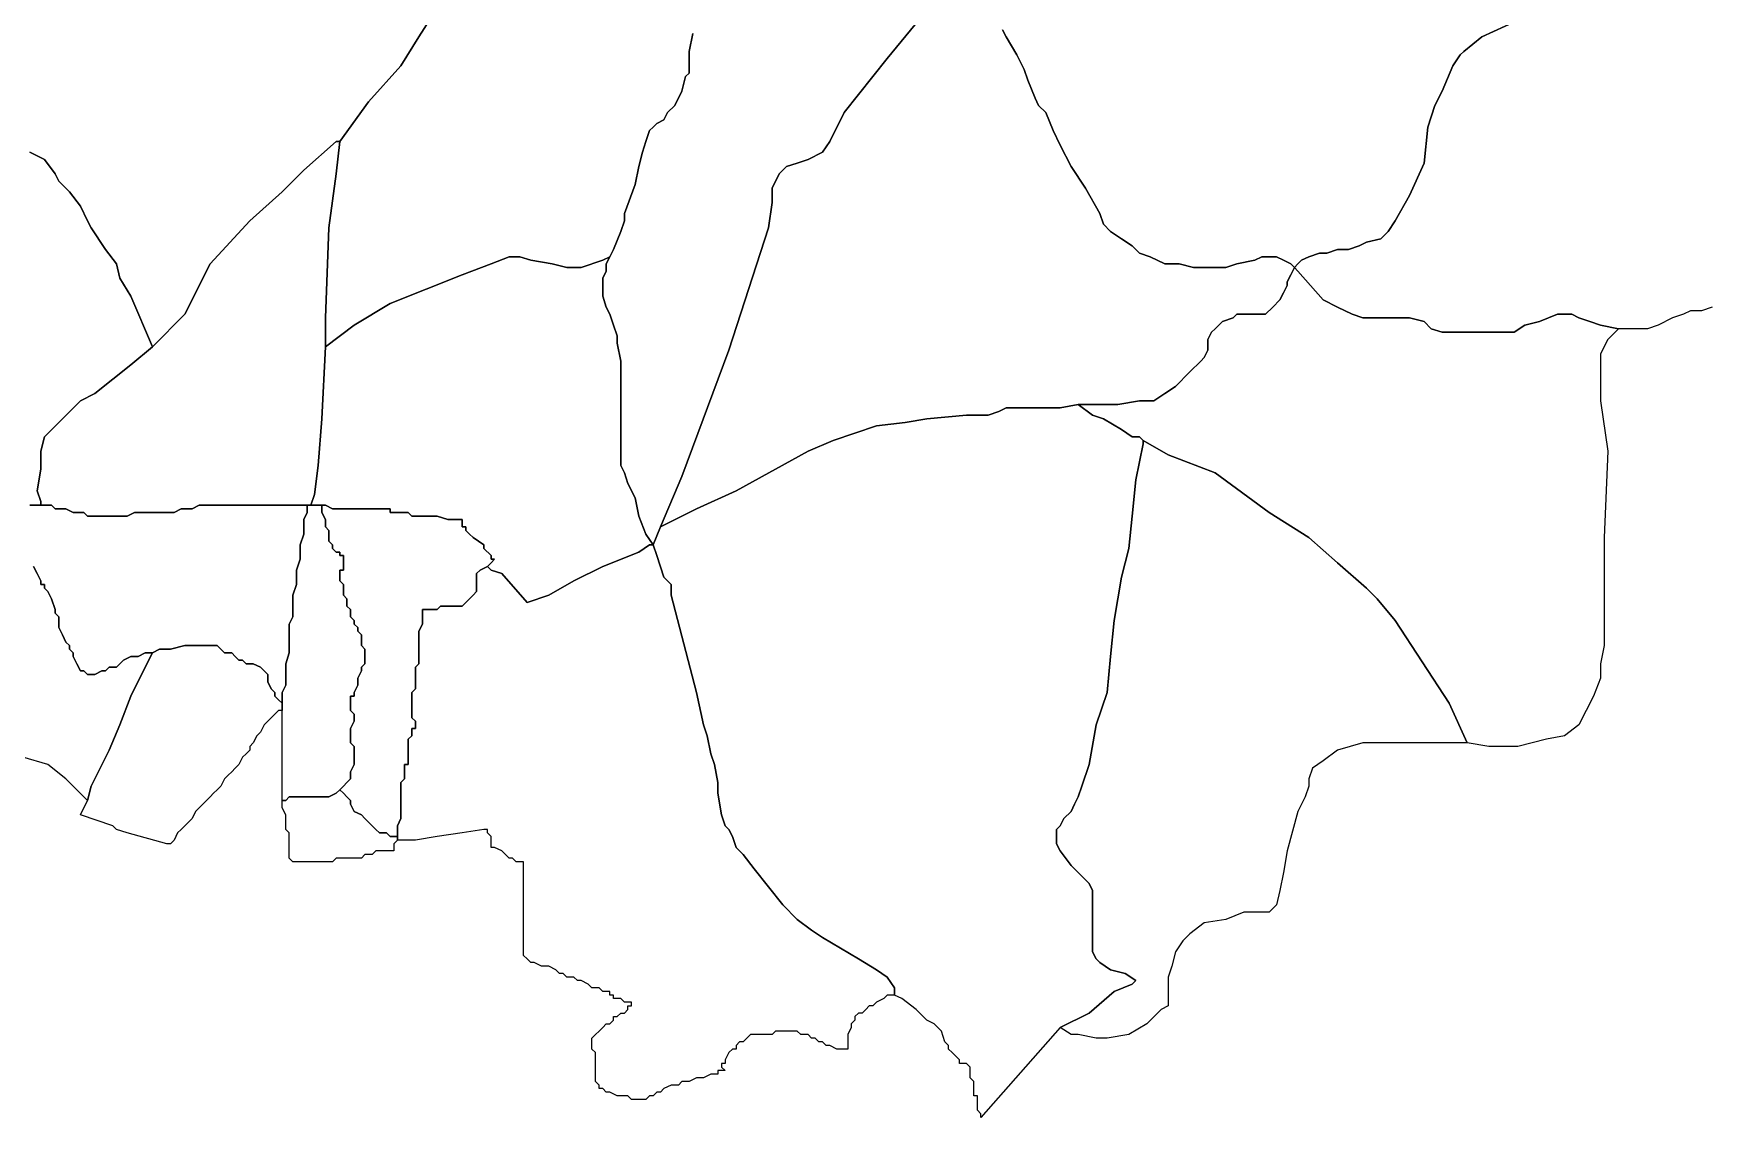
# Model space of a CAD drawing. Extents: x 44 to 244, y 26 to 170.
# Drawn here: x 166.8 to 206.21, y 84.23 to 109.71 of the extents above; entities that cross this region are included whole.
import ezdxf

# ---------------------------------------------------------------- set-up
doc = ezdxf.new("R2010")
doc.units = 0
doc.layers.add('BORO', color=7, linetype='CONTINUOUS')

msp = doc.modelspace()

# ---------------------------------------------------------------- linework, layer by layer
at = {"layer": 'BORO', "color": 2}
for points in [[(176.282981, 110.310496), (175.859631, 109.633096), (175.43628, 108.955699), (174.674248, 108.108951), (173.99689, 107.177526), (173.91222, 107.177526), (173.150188, 106.500129), (172.64217, 105.99208), (171.880138, 105.314683), (170.94877, 104.298584), (170.356078, 103.113134), (169.594047, 102.351064), (169.086029, 103.53651), (168.832018, 103.959886), (168.747348, 104.298584), (168.493338, 104.637283), (168.154657, 105.145332), (168.069987, 105.314683), (167.900646, 105.653381), (167.646639, 105.99208), (167.392629, 106.246104), (167.307959, 106.415455), (167.053948, 106.754154), (166.884608, 106.838828), (166.715267, 106.923501)], [(182.294551, 109.717773), (182.209881, 109.294397), (182.209881, 109.040373), (182.209881, 108.786348), (182.125211, 108.701674), (182.040541, 108.362976), (181.8712, 108.024274), (181.70186, 107.854926), (181.61719, 107.685575), (181.447853, 107.600902), (181.363183, 107.516228), (181.278512, 107.431551), (181.193842, 107.177526), (181.109172, 106.923501), (181.024502, 106.584803), (180.939832, 106.161431), (180.685821, 105.48403), (180.685821, 105.314683), (180.601151, 105.060658), (180.43181, 104.637283), (180.34714, 104.467932), (180.1778, 104.383258), (179.669782, 104.213907), (179.331101, 104.213907), (178.992421, 104.298584), (178.484399, 104.383258), (178.230389, 104.467932), (177.976382, 104.467932), (177.553031, 104.298584), (176.875669, 104.044559), (176.028971, 103.705861), (175.182269, 103.367159), (174.335571, 102.85911), (173.658209, 102.351064), (173.658209, 102.435738), (173.658209, 103.028461), (173.742879, 105.145332), (173.91222, 106.415455), (173.99689, 107.177526), (173.91222, 107.177526), (173.99689, 107.177526), (174.674248, 108.108951), (175.43628, 108.955699), (175.859631, 109.633096), (176.282981, 110.310496)], [(187.628763, 110.056471), (186.866731, 109.12505), (185.850692, 107.854926), (185.512011, 107.177526), (185.342671, 106.923501), (185.00399, 106.754154), (184.749983, 106.66948), (184.495973, 106.584803), (184.326632, 106.415455), (184.157292, 106.076754), (184.157292, 105.738055), (184.072622, 105.145332), (183.141253, 102.266387), (182.040541, 99.302768), (181.532519, 98.117321), (181.363183, 97.693946), (181.278512, 97.693946), (181.363183, 97.693946), (181.193842, 97.94797), (181.024502, 98.371346), (180.939832, 98.794718), (180.770491, 99.13342), (180.685821, 99.387445), (180.601151, 99.556792), (180.601151, 99.810817), (180.601151, 100.40354), (180.601151, 101.165614), (180.601151, 101.58899), (180.601151, 102.012362), (180.516481, 102.435738), (180.516481, 102.605089), (180.43181, 102.85911), (180.34714, 103.113134), (180.26247, 103.282485), (180.1778, 103.53651), (180.1778, 103.790535), (180.1778, 103.959886), (180.26247, 104.129233), (180.26247, 104.298584), (180.34714, 104.467932), (180.43181, 104.637283), (180.601151, 105.060658), (180.685821, 105.314683), (180.685821, 105.48403), (180.939832, 106.161431), (181.024502, 106.584803), (181.109172, 106.923501), (181.193842, 107.177526), (181.278512, 107.431551), (181.363183, 107.516228), (181.447853, 107.600902), (181.61719, 107.685575), (181.70186, 107.854926), (181.8712, 108.024274), (182.040541, 108.362976), (182.125211, 108.701674), (182.209881, 108.786348), (182.209881, 109.040373), (182.209881, 109.294397), (182.294551, 109.717773)], [(189.576174, 109.802447), (189.660844, 109.633096), (189.914855, 109.209724), (190.084191, 108.871025), (190.168862, 108.617), (190.338202, 108.193625), (190.422872, 108.024274), (190.592213, 107.854926), (190.761553, 107.431551), (190.930893, 107.092852), (191.184904, 106.584803), (191.523585, 106.076754), (191.862262, 105.48403), (191.946932, 105.230006), (192.116273, 105.060658), (192.370283, 104.891307), (192.624294, 104.721956), (192.793634, 104.552609), (193.047645, 104.467932), (193.386322, 104.298584), (193.725003, 104.298584), (194.063683, 104.213907), (194.402364, 104.213907), (194.825715, 104.213907), (195.079726, 104.298584), (195.503073, 104.383258), (195.672414, 104.467932), (195.841754, 104.467932), (195.926424, 104.467932), (196.011094, 104.467932), (196.180435, 104.383258), (196.349775, 104.298584), (196.434445, 104.213907), (196.349775, 104.04456), (196.265105, 103.875209), (196.265105, 103.790535), (196.180435, 103.621184), (196.095765, 103.451836), (195.926424, 103.282485), (195.757084, 103.113134), (195.587743, 103.113134), (195.333733, 103.113134), (195.079726, 103.113134), (194.995056, 103.028461), (194.741045, 102.943787), (194.571705, 102.774436), (194.487034, 102.689762), (194.402364, 102.520411), (194.402364, 102.351064), (194.402364, 102.266387), (194.317694, 102.097039), (194.233024, 102.012362), (193.979013, 101.758337), (193.640333, 101.419639), (193.386322, 101.250291), (193.132315, 101.08094), (192.793634, 101.08094), (192.285613, 100.996267), (191.862262, 100.996267), (191.354244, 100.996267), (190.930893, 100.911589), (190.507542, 100.911589), (190.084191, 100.911589), (189.830184, 100.911589), (189.660844, 100.911589), (189.491504, 100.826916), (189.237493, 100.742242), (188.729472, 100.742242), (187.798103, 100.657565), (187.290082, 100.572891), (186.61272, 100.488217), (186.104703, 100.318866), (185.596682, 100.149515), (185.00399, 99.895494), (183.31059, 98.964069), (182.379221, 98.540697), (181.532519, 98.117321), (182.040541, 99.302768), (183.141253, 102.266387), (184.072622, 105.145332), (184.157292, 105.738055), (184.157292, 106.076754), (184.326632, 106.415455), (184.495973, 106.584803), (184.749983, 106.66948), (185.00399, 106.754154), (185.342671, 106.923501), (185.512011, 107.177526), (185.850692, 107.854926), (186.866731, 109.12505), (187.628763, 110.056471)], [(201.937994, 110.141145), (200.837285, 109.633096), (200.413934, 109.294397), (200.329264, 109.209724), (200.159927, 108.955699), (199.905916, 108.362976), (199.736576, 108.024274), (199.567236, 107.516228), (199.482565, 106.66948), (199.143885, 105.907406), (198.805204, 105.314683), (198.635863, 105.060658), (198.466527, 104.891307), (198.127846, 104.806634), (197.958505, 104.721956), (197.704495, 104.637283), (197.450484, 104.637283), (197.196474, 104.552609), (197.027133, 104.552609), (196.773126, 104.467932), (196.603786, 104.383258), (196.519116, 104.298584), (196.434445, 104.213907), (196.349775, 104.298584), (196.180435, 104.383258), (196.011094, 104.467932), (195.926424, 104.467932), (195.841754, 104.467932), (195.672414, 104.467932), (195.503073, 104.383258), (195.079726, 104.298584), (194.825715, 104.213907), (194.402364, 104.213907), (194.063684, 104.213907), (193.725003, 104.298584), (193.386322, 104.298584), (193.047645, 104.467932), (192.793634, 104.552609), (192.624294, 104.721956), (192.370283, 104.891307), (192.116273, 105.060658), (191.946932, 105.230006), (191.862262, 105.48403), (191.523585, 106.076754), (191.184904, 106.584803), (190.930893, 107.092852), (190.761553, 107.431551), (190.592213, 107.854926), (190.422872, 108.024274), (190.338202, 108.193625), (190.168862, 108.617), (190.084191, 108.871025), (189.914855, 109.209724), (189.660844, 109.633096), (189.576174, 109.802447)], [(206.256167, 103.282485), (206.002156, 103.197812), (205.748146, 103.197812), (205.578805, 103.113134), (205.324795, 103.028461), (204.986117, 102.85911), (204.732107, 102.774436), (204.478096, 102.774436), (204.054745, 102.774436), (203.631394, 102.85911), (203.377387, 102.943787), (203.123377, 103.028461), (202.954036, 103.113134), (202.784696, 103.113134), (202.615356, 103.113134), (202.192005, 102.943787), (201.853327, 102.85911), (201.599317, 102.689762), (201.175966, 102.689762), (200.921955, 102.689762), (200.667945, 102.689762), (200.329264, 102.689762), (200.159927, 102.689762), (199.905916, 102.689762), (199.651906, 102.774436), (199.482565, 102.943787), (199.143885, 103.028461), (198.805204, 103.028461), (198.635863, 103.028461), (198.381856, 103.028461), (198.043176, 103.028461), (197.789165, 103.113134), (197.450484, 103.282485), (197.111803, 103.451836), (196.519116, 104.129233), (196.434445, 104.213907), (196.519116, 104.298584), (196.603786, 104.383258), (196.773126, 104.467932), (197.027133, 104.552609), (197.196474, 104.552609), (197.450484, 104.637283), (197.704495, 104.637283), (197.958505, 104.721956), (198.127846, 104.806634), (198.466527, 104.891307), (198.635863, 105.060658), (198.805204, 105.314683), (199.143885, 105.907406), (199.482565, 106.66948), (199.567236, 107.516228), (199.736576, 108.024274), (199.905916, 108.362976), (200.159927, 108.955699), (200.329264, 109.209724), (200.413934, 109.294397), (200.837285, 109.633096), (201.937994, 110.141145)], [(166.715267, 106.923501), (166.884608, 106.838828), (167.053948, 106.754154), (167.307959, 106.415455), (167.392629, 106.246104), (167.646639, 105.99208), (167.900646, 105.653381), (168.069987, 105.314683), (168.154657, 105.145332), (168.493338, 104.637283), (168.747348, 104.298584), (168.832018, 103.959886), (169.086029, 103.53651), (169.594047, 102.351064), (169.086029, 101.927688), (168.662678, 101.58899), (168.239327, 101.250291), (167.900646, 101.08094), (167.477299, 100.657565), (167.053948, 100.234193), (166.969278, 99.895494), (166.969278, 99.472119), (166.884608, 98.964069), (166.969278, 98.710044), (166.969278, 98.625371), (166.884608, 98.625371), (166.715267, 98.625371)], [(173.658209, 102.351064), (173.573539, 100.657565), (173.488869, 99.556792), (173.404198, 98.879395), (173.319528, 98.625371), (173.234858, 98.625371), (173.150188, 98.625371), (173.065518, 98.625371), (172.896181, 98.625371), (172.811511, 98.625371), (172.72684, 98.625371), (172.64217, 98.625371), (172.5575, 98.625371), (172.47283, 98.625371), (172.38816, 98.625371), (172.303489, 98.625371), (172.218819, 98.625371), (172.134149, 98.625371), (171.964809, 98.625371), (171.880138, 98.625371), (171.795468, 98.625371), (171.541458, 98.625371), (171.20278, 98.625371), (171.11811, 98.625371), (170.94877, 98.625371), (170.8641, 98.625371), (170.694759, 98.625371), (170.525419, 98.540697), (170.440749, 98.540697), (170.356078, 98.540697), (170.271408, 98.540697), (170.102068, 98.45602), (170.017398, 98.45602), (169.932727, 98.45602), (169.763387, 98.45602), (169.678717, 98.45602), (169.594047, 98.45602), (169.42471, 98.45602), (169.255369, 98.45602), (169.170699, 98.45602), (169.001359, 98.371346), (168.832018, 98.371346), (168.747348, 98.371346), (168.662678, 98.371346), (168.493338, 98.371346), (168.323997, 98.371346), (168.239327, 98.371346), (168.154657, 98.371346), (168.069987, 98.371346), (167.985317, 98.45602), (167.900646, 98.45602), (167.731309, 98.45602), (167.561969, 98.540697), (167.477299, 98.540697), (167.307959, 98.540697), (167.223288, 98.625371), (167.138618, 98.625371), (167.053948, 98.625371), (166.969278, 98.625371), (166.969278, 98.710044), (166.884608, 98.964069), (166.969278, 99.472119), (166.969278, 99.895494), (167.053948, 100.234193), (167.477299, 100.657565), (167.900646, 101.08094), (168.239327, 101.250291), (168.662678, 101.58899), (169.086029, 101.927688), (169.594047, 102.351064), (170.356078, 103.113134), (170.94877, 104.298584), (171.880138, 105.314683), (172.64217, 105.99208), (173.150188, 106.500129), (173.91222, 107.177526), (173.99689, 107.177526), (173.91222, 106.415455), (173.742879, 105.145332), (173.658209, 103.028461), (173.658209, 102.435738), (173.658209, 102.351064)], [(181.278512, 97.693946), (181.024502, 97.524598), (180.1778, 97.1859), (179.500442, 96.847198), (178.90775, 96.508499), (178.399729, 96.339148), (177.807041, 97.016549), (177.553031, 97.101223), (177.468361, 97.1859), (177.553031, 97.270574), (177.637701, 97.355247), (177.553031, 97.355247), (177.553031, 97.439921), (177.38369, 97.609272), (177.38369, 97.693946), (177.12968, 97.863297), (177.04501, 97.94797), (176.96034, 98.032648), (176.96034, 98.117321), (176.875669, 98.117321), (176.875669, 98.201995), (176.875669, 98.286672), (176.790999, 98.286672), (176.706329, 98.286672), (176.621659, 98.286672), (176.536989, 98.286672), (176.282981, 98.371346), (175.944301, 98.371346), (175.77496, 98.371346), (175.69029, 98.371346), (175.60562, 98.45602), (175.52095, 98.45602), (175.43628, 98.45602), (175.351609, 98.45602), (175.182269, 98.45602), (175.182269, 98.540697), (175.097599, 98.540697), (175.012929, 98.540697), (174.928258, 98.540697), (174.843588, 98.540697), (174.758918, 98.540697), (174.674248, 98.540697), (174.589581, 98.540697), (174.420241, 98.540697), (174.2509, 98.540697), (174.16623, 98.540697), (174.08156, 98.540697), (173.99689, 98.540697), (173.827549, 98.540697), (173.658209, 98.625371), (173.573539, 98.625371), (173.488869, 98.625371), (173.404198, 98.625371), (173.319528, 98.625371), (173.404198, 98.879395), (173.488869, 99.556792), (173.573539, 100.657565), (173.658209, 102.351064), (174.335571, 102.85911), (175.182269, 103.367159), (176.028971, 103.705861), (176.875669, 104.04456), (177.553031, 104.298584), (177.976382, 104.467932), (178.230389, 104.467932), (178.484399, 104.383258), (178.992421, 104.298584), (179.331101, 104.213907), (179.669782, 104.213907), (180.1778, 104.383258), (180.34714, 104.467932), (180.26247, 104.298584), (180.26247, 104.129233), (180.1778, 103.959886), (180.1778, 103.790535), (180.1778, 103.53651), (180.26247, 103.282485), (180.34714, 103.113134), (180.43181, 102.85911), (180.516481, 102.605089), (180.516481, 102.435738), (180.601151, 102.012362), (180.601151, 101.58899), (180.601151, 101.165614), (180.601151, 100.40354), (180.601151, 99.810817), (180.601151, 99.556792), (180.685821, 99.387445), (180.770491, 99.13342), (180.939832, 98.794718), (181.024502, 98.371346), (181.193842, 97.94797), (181.363183, 97.693946), (181.278512, 97.693946)], [(204.054745, 102.774436), (203.800735, 102.520411), (203.631394, 102.181713), (203.631394, 102.012362), (203.631394, 101.927688), (203.631394, 101.504313), (203.631394, 101.08094), (203.800735, 99.895494), (203.716065, 97.863297), (203.716065, 97.1859), (203.716065, 96.508499), (203.716065, 95.323053), (203.631394, 94.899678), (203.631394, 94.560979), (203.462057, 94.137603), (203.292717, 93.798905), (203.123377, 93.460207), (202.784696, 93.206182), (202.361345, 93.121508), (201.683987, 92.952157), (201.006625, 92.952157), (200.498604, 93.036831), (200.075257, 93.968256), (198.805204, 95.915776), (198.381856, 96.423826), (198.127846, 96.67785), (197.450484, 97.270574), (196.773126, 97.863297), (195.841754, 98.45602), (194.571705, 99.387445), (193.470992, 99.810817), (192.878304, 100.149515), (192.793634, 100.234193), (192.624294, 100.234193), (192.370283, 100.40354), (191.946932, 100.657565), (191.692922, 100.742242), (191.354244, 100.996267), (191.862262, 100.996267), (192.285613, 100.996267), (192.793634, 101.08094), (193.132315, 101.08094), (193.386322, 101.250291), (193.640333, 101.419639), (193.979013, 101.758337), (194.233024, 102.012362), (194.317694, 102.097039), (194.402364, 102.266387), (194.402364, 102.351064), (194.402364, 102.520411), (194.487034, 102.689762), (194.571705, 102.774436), (194.741045, 102.943787), (194.995056, 103.028461), (195.079726, 103.113134), (195.333733, 103.113134), (195.587743, 103.113134), (195.757084, 103.113134), (195.926424, 103.282485), (196.095765, 103.451836), (196.180435, 103.621184), (196.265105, 103.790535), (196.265105, 103.875209), (196.349775, 104.044559), (196.434445, 104.213907), (196.519116, 104.129233), (197.111803, 103.451836), (197.450484, 103.282485), (197.789165, 103.113134), (198.043176, 103.028461), (198.381856, 103.028461), (198.635863, 103.028461), (198.805204, 103.028461), (199.143885, 103.028461), (199.482565, 102.943787), (199.651906, 102.774436), (199.905916, 102.689762), (200.159927, 102.689762), (200.329264, 102.689762), (200.667945, 102.689762), (200.921955, 102.689762), (201.175966, 102.689762), (201.599317, 102.689762), (201.853327, 102.85911), (202.192005, 102.943787), (202.615355, 103.113134), (202.784696, 103.113134), (202.954036, 103.113134), (203.123377, 103.028461), (203.377387, 102.943787), (203.631394, 102.85911), (204.054745, 102.774436)], [(192.878304, 100.149515), (192.878304, 100.064842), (192.708964, 99.218094), (192.624294, 98.371346), (192.539624, 97.609272), (192.370283, 96.931875), (192.200943, 95.915776), (192.116273, 95.069029), (192.031602, 94.222281), (191.777592, 93.460207), (191.608255, 92.528782), (191.438915, 92.020736), (191.354244, 91.766711), (191.269574, 91.59736), (191.184904, 91.428009), (191.015564, 91.258662), (190.930893, 91.089311), (190.846223, 91.004637), (190.846223, 90.835286), (190.846223, 90.665939), (190.930893, 90.496588), (191.184904, 90.157889), (191.438915, 89.903864), (191.608255, 89.734513), (191.692922, 89.565162), (191.692922, 89.395815), (191.692922, 89.14179), (191.692922, 88.972439), (191.692922, 88.718415), (191.692922, 88.46439), (191.692922, 88.295043), (191.692922, 88.125692), (191.777592, 87.956344), (191.862262, 87.871667), (192.116273, 87.702319), (192.454953, 87.617642), (192.708964, 87.448295), (192.624294, 87.363617), (192.200943, 87.19427), (191.608255, 86.686221), (190.930893, 86.347522), (189.068153, 84.230651), (189.068153, 84.315325), (188.983482, 84.399998), (188.983482, 84.484676), (188.983482, 84.569349), (188.983482, 84.654023), (188.983482, 84.7387), (188.898812, 84.7387), (188.898812, 84.823374), (188.898812, 84.908048), (188.898812, 84.992725), (188.898812, 85.077399), (188.814142, 85.162072), (188.814142, 85.24675), (188.814142, 85.331423), (188.814142, 85.416097), (188.729472, 85.500774), (188.644802, 85.500774), (188.560131, 85.500774), (188.560131, 85.585448), (188.475461, 85.670122), (188.390791, 85.754796), (188.306121, 85.839473), (188.306121, 85.924147), (188.221454, 86.00882), (188.136784, 86.262845), (187.967444, 86.432196), (187.798103, 86.51687), (187.544093, 86.770894), (187.205412, 87.024919), (187.036071, 87.109593), (187.036071, 87.278944), (186.866731, 87.532968), (186.612721, 87.702319), (186.189373, 87.956344), (185.342671, 88.46439), (185.088661, 88.633741), (184.749983, 88.887766), (184.411303, 89.226464), (184.072622, 89.64984), (183.733941, 90.073212), (183.47993, 90.411914), (183.31059, 90.581261), (183.22592, 90.835286), (183.141253, 91.004637), (183.056583, 91.089311), (182.971913, 91.343335), (182.887243, 91.851385), (182.887243, 92.105409), (182.802572, 92.528782), (182.717902, 92.782806), (182.633232, 93.206182), (182.548562, 93.460207), (182.379221, 94.222281), (181.78653, 96.508499), (181.78653, 96.762524), (181.61719, 96.931875), (181.447853, 97.439921), (181.363183, 97.693946), (181.532519, 98.117321), (182.379221, 98.540697), (183.31059, 98.964069), (185.00399, 99.895494), (185.596682, 100.149515), (186.104703, 100.318866), (186.612721, 100.488217), (187.290082, 100.572891), (187.798103, 100.657565), (188.729472, 100.742242), (189.237493, 100.742242), (189.491504, 100.826916), (189.660844, 100.911589), (189.830184, 100.911589), (190.084191, 100.911589), (190.507542, 100.911589), (190.930893, 100.911589), (191.354244, 100.996267), (191.692922, 100.742242), (191.946932, 100.657565), (192.370283, 100.40354), (192.624294, 100.234193), (192.793634, 100.234193), (192.878304, 100.149515)], [(200.498604, 93.036831), (199.651906, 93.036831), (198.043176, 93.036831), (197.450484, 92.867484), (197.111803, 92.613459), (196.857793, 92.444108), (196.773126, 92.190083), (196.773126, 92.020736), (196.688456, 91.766711), (196.519116, 91.428009), (196.265105, 90.496588), (196.180435, 89.988538), (196.095765, 89.565162), (196.011094, 89.226464), (195.841754, 89.057117), (195.587743, 89.057117), (195.249063, 89.057117), (194.825715, 88.887766), (194.317694, 88.803092), (193.979013, 88.549067), (193.809673, 88.379716), (193.640333, 88.125692), (193.555662, 87.786993), (193.470992, 87.532968), (193.470992, 87.19427), (193.470992, 86.855568), (193.301655, 86.770894), (193.216985, 86.686221), (192.962975, 86.432196), (192.539624, 86.178171), (192.031602, 86.093498), (191.777592, 86.093498), (191.354244, 86.178171), (191.184904, 86.178171), (190.930893, 86.347522), (191.608255, 86.686221), (192.200943, 87.19427), (192.624294, 87.363618), (192.708964, 87.448295), (192.454953, 87.617642), (192.116273, 87.702319), (191.862262, 87.871667), (191.777592, 87.956344), (191.692922, 88.125692), (191.692922, 88.295043), (191.692922, 88.46439), (191.692922, 88.718415), (191.692922, 88.972439), (191.692922, 89.14179), (191.692922, 89.395815), (191.692922, 89.565162), (191.608255, 89.734513), (191.438915, 89.903864), (191.184904, 90.157889), (190.930893, 90.496588), (190.846223, 90.665939), (190.846223, 90.835286), (190.846223, 91.004637), (190.930893, 91.089311), (191.015564, 91.258662), (191.184904, 91.428009), (191.269574, 91.59736), (191.354244, 91.766711), (191.438915, 92.020736), (191.608255, 92.528782), (191.777592, 93.460207), (192.031602, 94.222281), (192.116273, 95.069029), (192.200943, 95.915776), (192.370283, 96.931875), (192.539624, 97.609272), (192.624294, 98.371346), (192.708964, 99.218094), (192.878304, 100.064842), (192.878304, 100.149515), (193.470992, 99.810817), (194.571705, 99.387445), (195.841754, 98.45602), (196.773126, 97.863297), (197.450484, 97.270574), (198.127846, 96.67785), (198.381856, 96.423826), (198.805204, 95.915776), (200.075257, 93.968256), (200.498604, 93.036831)], [(166.715267, 98.625371), (166.884608, 98.625371), (166.969278, 98.625371), (166.969278, 98.625371)], [(166.969278, 98.625371), (167.053948, 98.625371), (167.138618, 98.625371), (167.223288, 98.625371), (167.307958, 98.540697), (167.477299, 98.540697), (167.561969, 98.540697), (167.731309, 98.45602), (167.900646, 98.45602), (167.985317, 98.45602), (168.069987, 98.371346), (168.154657, 98.371346), (168.239327, 98.371346), (168.323997, 98.371346), (168.493338, 98.371346), (168.662678, 98.371346), (168.747348, 98.371346), (168.832018, 98.371346), (169.001359, 98.371346), (169.170699, 98.45602), (169.255369, 98.45602), (169.42471, 98.45602), (169.594047, 98.45602), (169.678717, 98.45602), (169.763387, 98.45602), (169.932727, 98.45602), (170.017398, 98.45602), (170.102068, 98.45602), (170.271408, 98.540697), (170.356078, 98.540697), (170.440749, 98.540697), (170.525419, 98.540697), (170.694759, 98.625371), (170.8641, 98.625371), (170.94877, 98.625371), (171.11811, 98.625371), (171.20278, 98.625371), (171.541458, 98.625371), (171.795468, 98.625371), (171.880138, 98.625371), (171.964809, 98.625371), (172.134149, 98.625371), (172.218819, 98.625371), (172.303489, 98.625371), (172.38816, 98.625371), (172.47283, 98.625371), (172.5575, 98.625371), (172.64217, 98.625371), (172.72684, 98.625371), (172.811511, 98.625371), (172.896181, 98.625371), (173.065518, 98.625371), (173.150188, 98.625371), (173.234858, 98.625371), (173.234858, 98.45602), (173.150188, 98.286672), (173.150188, 98.032648), (173.150188, 97.94797), (173.065518, 97.693946), (173.065518, 97.524598), (173.065518, 97.355247), (172.980847, 97.101223), (172.980847, 97.016549), (172.980847, 96.931875), (172.980847, 96.762524), (172.896181, 96.508499), (172.896181, 96.339148), (172.896181, 96.085127), (172.896181, 96.00045), (172.811511, 95.831103), (172.811511, 95.661752), (172.811511, 95.577078), (172.811511, 95.407727), (172.811511, 95.153702), (172.72684, 94.899678), (172.72684, 94.73033), (172.72684, 94.560979), (172.72684, 94.476305), (172.72684, 94.391628), (172.64217, 94.222281), (172.64217, 94.05293), (172.64217, 93.968256), (172.5575, 94.05293), (172.47283, 94.137603), (172.47283, 94.222281), (172.38816, 94.306954), (172.303489, 94.476305), (172.303489, 94.645653), (172.218819, 94.73033), (172.134149, 94.815004), (171.964809, 94.899678), (171.880138, 94.899678), (171.795468, 94.899678), (171.710798, 94.984351), (171.626128, 94.984351), (171.541458, 95.069029), (171.456787, 95.153702), (171.372117, 95.153702), (171.287447, 95.153702), (171.20278, 95.238376), (171.11811, 95.323053), (170.694759, 95.323053), (170.356078, 95.323053), (170.017398, 95.238376), (169.932727, 95.238376), (169.763387, 95.238376), (169.594047, 95.153702), (169.42471, 95.153702), (169.255369, 95.069029), (169.086029, 95.069029), (168.916689, 94.984351), (168.832018, 94.899678), (168.747348, 94.815004), (168.578008, 94.815004), (168.493338, 94.73033), (168.408668, 94.73033), (168.239327, 94.645653), (168.154657, 94.645653), (168.069987, 94.645653), (167.985317, 94.73033), (167.900646, 94.73033), (167.81598, 94.899678), (167.731309, 95.069029), (167.731309, 95.153702), (167.646639, 95.238376), (167.646639, 95.323053), (167.561969, 95.407727), (167.477299, 95.577078), (167.392629, 95.746425), (167.392629, 95.831103), (167.392629, 95.915776), (167.392629, 96.00045), (167.307959, 96.085127), (167.307959, 96.169801), (167.223288, 96.423826), (167.138618, 96.593173), (167.053948, 96.67785), (167.053948, 96.762524), (166.969278, 96.762524), (166.969278, 96.847198), (166.884608, 97.016549), (166.799937, 97.1859)], [(173.573539, 98.625371), (173.573539, 98.45602), (173.658209, 98.286672), (173.658209, 98.117321), (173.742879, 98.032648), (173.742879, 97.94797), (173.742879, 97.863297), (173.742879, 97.778623), (173.827549, 97.693946), (173.827549, 97.609272), (173.91222, 97.524598), (173.99689, 97.524598), (173.99689, 97.439921), (174.08156, 97.439921), (174.08156, 97.355247), (174.08156, 97.270574), (174.08156, 97.101223), (173.99689, 97.101223), (173.99689, 97.016549), (173.99689, 96.931875), (173.99689, 96.847198), (174.08156, 96.762524), (174.08156, 96.67785), (174.08156, 96.593173), (174.08156, 96.508499), (174.16623, 96.423826), (174.16623, 96.339148), (174.16623, 96.254475), (174.2509, 96.169801), (174.2509, 96.085127), (174.2509, 96.00045), (174.335571, 95.915776), (174.335571, 95.831103), (174.420241, 95.746425), (174.420241, 95.661752), (174.504911, 95.577078), (174.504911, 95.492401), (174.504911, 95.407727), (174.504911, 95.323053), (174.589581, 95.238376), (174.589581, 95.153702), (174.589581, 95.069029), (174.589581, 94.984351), (174.589581, 94.899678), (174.504911, 94.815004), (174.504911, 94.73033), (174.420241, 94.560979), (174.420241, 94.476305), (174.420241, 94.391628), (174.335571, 94.222281), (174.335571, 94.137603), (174.2509, 94.137603), (174.2509, 94.05293), (174.2509, 93.968256), (174.2509, 93.798905), (174.335571, 93.714231), (174.335571, 93.629554), (174.335571, 93.54488), (174.2509, 93.375533), (174.2509, 93.290856), (174.2509, 93.206182), (174.2509, 93.036831), (174.335571, 92.952157), (174.335571, 92.867484), (174.335571, 92.782806), (174.335571, 92.698133), (174.335571, 92.613459), (174.335571, 92.528782), (174.2509, 92.359434), (174.2509, 92.274757), (174.2509, 92.190083), (174.16623, 92.105409), (174.08156, 92.020736), (173.99689, 91.936058), (173.91222, 91.851385), (173.742879, 91.766711), (173.573539, 91.766711), (173.488869, 91.766711), (173.404198, 91.766711), (173.319528, 91.766711), (173.234858, 91.766711), (173.150188, 91.766711), (173.065518, 91.766711), (172.980847, 91.766711), (172.896181, 91.766711), (172.811511, 91.766711), (172.72684, 91.682034), (172.64217, 91.682034), (172.64217, 91.851385), (172.64217, 92.020736), (172.64217, 92.190083), (172.64217, 92.274757), (172.64217, 92.528782), (172.64217, 92.782806), (172.64217, 92.952157), (172.64217, 93.121508), (172.64217, 93.290856), (172.64217, 93.375533), (172.64217, 93.460207), (172.64217, 93.798905), (172.64217, 93.968256), (172.64217, 94.05293), (172.64217, 94.222281), (172.72684, 94.391628), (172.72684, 94.476305), (172.72684, 94.560979), (172.72684, 94.73033), (172.72684, 94.899678), (172.811511, 95.153702), (172.811511, 95.407727), (172.811511, 95.577078), (172.811511, 95.661752), (172.811511, 95.831103), (172.896181, 96.00045), (172.896181, 96.085127), (172.896181, 96.339148), (172.896181, 96.508499), (172.980847, 96.762524), (172.980847, 96.931875), (172.980847, 97.016549), (172.980847, 97.101223), (173.065518, 97.355247), (173.065518, 97.524598), (173.065518, 97.693946), (173.150188, 97.94797), (173.150188, 98.032648), (173.150188, 98.286672), (173.234858, 98.45602), (173.234858, 98.625371), (173.319528, 98.625371), (173.404198, 98.625371), (173.488869, 98.625371), (173.573539, 98.625371)], [(177.468361, 97.1859), (177.29902, 97.101223), (177.21435, 97.016549), (177.21435, 96.931875), (177.21435, 96.847198), (177.21435, 96.762524), (177.21435, 96.67785), (177.21435, 96.593173), (177.12968, 96.508499), (177.04501, 96.423826), (176.96034, 96.339148), (176.875669, 96.254475), (176.790999, 96.254475), (176.706329, 96.254475), (176.621659, 96.254475), (176.536989, 96.254475), (176.452318, 96.254475), (176.367648, 96.254475), (176.282981, 96.169801), (176.198311, 96.169801), (176.113641, 96.169801), (175.944301, 96.169801), (175.944301, 96.085127), (175.944301, 95.915776), (175.944301, 95.831103), (175.859631, 95.661752), (175.859631, 95.577078), (175.859631, 95.492401), (175.859631, 95.323053), (175.859631, 95.238376), (175.859631, 95.153702), (175.859631, 94.984351), (175.859631, 94.899678), (175.77496, 94.815004), (175.77496, 94.645653), (175.77496, 94.560979), (175.77496, 94.391628), (175.77496, 94.306954), (175.69029, 94.222281), (175.69029, 94.137603), (175.69029, 94.05293), (175.69029, 93.968256), (175.69029, 93.883579), (175.69029, 93.798905), (175.69029, 93.629554), (175.77496, 93.54488), (175.77496, 93.460207), (175.77496, 93.375533), (175.69029, 93.375533), (175.69029, 93.290856), (175.69029, 93.206182), (175.60562, 93.121508), (175.60562, 93.036831), (175.60562, 92.952157), (175.60562, 92.867484), (175.60562, 92.782806), (175.60562, 92.698133), (175.60562, 92.613459), (175.60562, 92.528782), (175.52095, 92.528782), (175.52095, 92.444108), (175.52095, 92.359434), (175.52095, 92.274757), (175.52095, 92.190083), (175.43628, 92.105409), (175.43628, 92.020736), (175.43628, 91.936058), (175.43628, 91.851385), (175.43628, 91.766711), (175.43628, 91.59736), (175.43628, 91.512686), (175.43628, 91.428009), (175.43628, 91.343335), (175.43628, 91.258662), (175.351609, 91.089311), (175.351609, 91.004637), (175.351609, 90.835286), (175.266939, 90.835286), (175.182269, 90.835286), (175.097599, 90.91996), (175.012929, 90.91996), (174.928258, 90.91996), (174.843588, 91.004637), (174.758918, 91.089311), (174.674248, 91.173984), (174.589581, 91.258662), (174.504911, 91.343335), (174.335571, 91.428009), (174.2509, 91.59736), (174.2509, 91.682034), (174.16623, 91.766711), (174.08156, 91.851385), (173.99689, 91.936058), (174.08156, 92.020736), (174.16623, 92.105409), (174.2509, 92.190083), (174.2509, 92.274757), (174.2509, 92.359434), (174.335571, 92.528782), (174.335571, 92.613459), (174.335571, 92.698133), (174.335571, 92.782806), (174.335571, 92.867484), (174.335571, 92.952157), (174.2509, 93.036831), (174.2509, 93.206182), (174.2509, 93.290856), (174.2509, 93.375533), (174.335571, 93.54488), (174.335571, 93.629554), (174.335571, 93.714231), (174.2509, 93.798905), (174.2509, 93.968256), (174.2509, 94.05293), (174.2509, 94.137603), (174.335571, 94.137603), (174.335571, 94.222281), (174.420241, 94.391628), (174.420241, 94.476305), (174.420241, 94.560979), (174.504911, 94.73033), (174.504911, 94.815004), (174.589581, 94.899678), (174.589581, 94.984351), (174.589581, 95.069029), (174.589581, 95.153702), (174.589581, 95.238376), (174.504911, 95.323053), (174.504911, 95.407727), (174.504911, 95.492401), (174.504911, 95.577078), (174.420241, 95.661752), (174.420241, 95.746425), (174.335571, 95.831103), (174.335571, 95.915776), (174.2509, 96.00045), (174.2509, 96.085127), (174.2509, 96.169801), (174.16623, 96.254475), (174.16623, 96.339148), (174.16623, 96.423826), (174.08156, 96.508499), (174.08156, 96.593173), (174.08156, 96.67785), (174.08156, 96.762524), (173.99689, 96.847198), (173.99689, 96.931875), (173.99689, 97.016549), (173.99689, 97.101223), (174.08156, 97.101223), (174.08156, 97.270574), (174.08156, 97.355247), (174.08156, 97.439921), (173.99689, 97.439921), (173.99689, 97.524598), (173.91222, 97.524598), (173.827549, 97.609272), (173.827549, 97.693946), (173.742879, 97.778623), (173.742879, 97.863297), (173.742879, 97.94797), (173.742879, 98.032648), (173.658209, 98.117321), (173.658209, 98.286672), (173.573539, 98.45602), (173.573539, 98.625371), (173.658209, 98.625371), (173.827549, 98.540697), (173.99689, 98.540697), (174.08156, 98.540697), (174.16623, 98.540697), (174.2509, 98.540697), (174.420241, 98.540697), (174.589581, 98.540697), (174.674248, 98.540697), (174.758918, 98.540697), (174.843588, 98.540697), (174.928258, 98.540697), (175.012929, 98.540697), (175.097599, 98.540697), (175.182269, 98.540697), (175.182269, 98.45602), (175.351609, 98.45602), (175.43628, 98.45602), (175.52095, 98.45602), (175.60562, 98.45602), (175.69029, 98.371346), (175.77496, 98.371346), (175.944301, 98.371346), (176.282981, 98.371346), (176.536989, 98.286672), (176.621659, 98.286672), (176.706329, 98.286672), (176.790999, 98.286672), (176.875669, 98.286672), (176.875669, 98.201995), (176.875669, 98.117321), (176.96034, 98.117321), (176.96034, 98.032648), (177.04501, 97.94797), (177.12968, 97.863297), (177.38369, 97.693946), (177.38369, 97.609272), (177.553031, 97.439921), (177.553031, 97.355247), (177.637701, 97.355247), (177.553031, 97.270574), (177.468361, 97.1859)], [(181.363183, 97.693946), (181.447853, 97.439921), (181.61719, 96.931875), (181.78653, 96.762524), (181.78653, 96.508499), (182.379221, 94.222281), (182.548562, 93.460207), (182.633232, 93.206182), (182.717902, 92.782806), (182.802572, 92.528782), (182.887243, 92.105409), (182.887243, 91.851385), (182.971913, 91.343335), (183.056583, 91.089311), (183.141253, 91.004637), (183.22592, 90.835286), (183.31059, 90.581261), (183.47993, 90.411914), (183.733941, 90.073212), (184.072622, 89.64984), (184.411302, 89.226464), (184.749983, 88.887766), (185.088661, 88.633741), (185.342671, 88.46439), (186.189373, 87.956344), (186.61272, 87.702319), (186.866731, 87.532968), (187.036071, 87.278944), (187.036071, 87.109593), (186.866731, 87.109593), (186.782061, 87.024919), (186.61272, 86.940245), (186.528054, 86.855568), (186.443384, 86.855568), (186.358713, 86.770894), (186.274043, 86.686221), (186.189373, 86.686221), (186.104703, 86.601547), (186.104703, 86.51687), (186.020033, 86.432196), (186.020033, 86.347522), (185.935362, 86.178171), (185.935362, 86.093498), (185.935362, 85.924147), (185.935362, 85.839473), (185.766022, 85.839473), (185.681352, 85.839473), (185.512011, 85.924147), (185.427341, 85.924147), (185.342671, 86.00882), (185.258001, 86.00882), (185.173331, 86.093498), (185.088661, 86.093498), (185.00399, 86.178171), (184.91932, 86.178171), (184.834653, 86.178171), (184.749983, 86.262845), (184.665313, 86.262845), (184.580643, 86.262845), (184.495973, 86.262845), (184.411303, 86.262845), (184.326632, 86.262845), (184.241962, 86.262845), (184.157292, 86.178171), (184.072622, 86.178171), (183.987952, 86.178171), (183.903281, 86.178171), (183.818611, 86.178171), (183.733941, 86.178171), (183.649271, 86.178171), (183.564601, 86.093498), (183.47993, 86.00882), (183.39526, 86.00882), (183.31059, 85.924147), (183.31059, 85.839473), (183.22592, 85.839473), (183.141253, 85.754796), (183.056583, 85.585448), (183.056583, 85.500774), (182.971913, 85.500774), (182.971913, 85.416097), (183.056583, 85.331423), (182.971913, 85.331423), (182.887243, 85.331423), (182.887243, 85.24675), (182.802572, 85.24675), (182.717902, 85.24675), (182.548562, 85.162073), (182.463892, 85.162073), (182.379221, 85.162073), (182.209881, 85.077399), (182.125211, 85.077399), (182.040541, 85.077399), (181.95587, 84.992725), (181.78653, 84.992725), (181.61719, 84.908048), (181.532519, 84.823374), (181.447853, 84.823374), (181.363183, 84.7387), (181.278512, 84.7387), (181.193842, 84.654023), (181.024502, 84.654023), (180.939832, 84.654023), (180.855161, 84.654023), (180.770491, 84.7387), (180.601151, 84.7387), (180.516481, 84.7387), (180.34714, 84.823374), (180.26247, 84.823374), (180.1778, 84.908048), (180.09313, 84.908048), (180.09313, 84.992725), (180.008459, 85.077399), (180.008459, 85.162073), (180.008459, 85.331423), (180.008459, 85.416097), (180.008459, 85.500774), (180.008459, 85.585448), (180.008459, 85.670122), (180.008459, 85.754796), (179.923789, 85.839473), (179.923789, 85.924147), (179.923789, 86.00882), (179.923789, 86.093498), (180.008459, 86.178171), (180.09313, 86.262845), (180.1778, 86.347522), (180.26247, 86.432196), (180.34714, 86.432196), (180.43181, 86.51687), (180.43181, 86.601547), (180.516481, 86.601547), (180.601151, 86.686221), (180.685821, 86.686221), (180.770491, 86.770894), (180.770491, 86.855568), (180.855161, 86.855568), (180.855161, 86.940245), (180.770491, 86.940245), (180.685821, 86.940245), (180.601151, 87.024919), (180.516481, 87.024919), (180.43181, 87.024919), (180.43181, 87.109593), (180.34714, 87.109593), (180.34714, 87.19427), (180.26247, 87.19427), (180.1778, 87.19427), (180.09313, 87.278944), (180.008459, 87.278944), (179.923789, 87.278944), (179.839119, 87.363617), (179.669782, 87.448295), (179.585112, 87.448295), (179.500442, 87.532968), (179.331101, 87.532968), (179.246431, 87.617642), (179.161761, 87.617642), (179.077091, 87.702319), (178.90775, 87.786993), (178.73841, 87.786993), (178.56907, 87.871667), (178.484399, 87.871667), (178.399729, 87.956344), (178.315059, 88.041018), (178.315059, 88.125692), (178.315059, 88.295043), (178.315059, 88.46439), (178.315059, 88.549067), (178.315059, 88.633741), (178.315059, 88.718415), (178.315059, 88.803092), (178.315059, 88.972439), (178.315059, 89.14179), (178.315059, 89.311141), (178.315059, 89.395815), (178.315059, 89.480489), (178.315059, 89.565162), (178.315059, 89.64984), (178.315059, 89.734513), (178.315059, 89.819187), (178.315059, 89.903864), (178.315059, 89.988538), (178.315059, 90.157889), (178.315059, 90.242563), (178.230389, 90.242563), (178.145719, 90.242563), (178.061049, 90.327237), (177.976382, 90.327237), (177.891712, 90.411914), (177.807041, 90.496588), (177.637701, 90.581261), (177.553031, 90.581261), (177.553031, 90.665939), (177.553031, 90.750612), (177.553031, 90.835286), (177.468361, 90.91996), (177.468361, 91.004637), (177.38369, 91.004637), (176.875669, 90.91996), (176.282981, 90.835286), (175.77496, 90.750612), (175.43628, 90.750612), (175.351609, 90.750612), (175.351609, 90.835286), (175.351609, 91.004637), (175.351609, 91.089311), (175.43628, 91.258662), (175.43628, 91.343335), (175.43628, 91.428009), (175.43628, 91.512686), (175.43628, 91.59736), (175.43628, 91.766711), (175.43628, 91.851385), (175.43628, 91.936058), (175.43628, 92.020736), (175.43628, 92.105409), (175.52095, 92.190083), (175.52095, 92.274757), (175.52095, 92.359434), (175.52095, 92.444108), (175.52095, 92.528782), (175.60562, 92.528782), (175.60562, 92.613459), (175.60562, 92.698133), (175.60562, 92.782806), (175.60562, 92.867484), (175.60562, 92.952157), (175.60562, 93.036831), (175.60562, 93.121508), (175.69029, 93.206182), (175.69029, 93.290856), (175.69029, 93.375533), (175.77496, 93.375533), (175.77496, 93.460207), (175.77496, 93.54488), (175.69029, 93.629554), (175.69029, 93.798905), (175.69029, 93.883579), (175.69029, 93.968256), (175.69029, 94.05293), (175.69029, 94.137603), (175.69029, 94.222281), (175.77496, 94.306954), (175.77496, 94.391628), (175.77496, 94.560979), (175.77496, 94.645653), (175.77496, 94.815004), (175.859631, 94.899678), (175.859631, 94.984351), (175.859631, 95.153702), (175.859631, 95.238376), (175.859631, 95.323053), (175.859631, 95.492401), (175.859631, 95.577078), (175.859631, 95.661752), (175.944301, 95.831103), (175.944301, 95.915776), (175.944301, 96.085127), (175.944301, 96.169801), (176.113641, 96.169801), (176.198311, 96.169801), (176.282981, 96.169801), (176.367648, 96.254475), (176.452318, 96.254475), (176.536989, 96.254475), (176.621659, 96.254475), (176.706329, 96.254475), (176.790999, 96.254475), (176.875669, 96.254475), (176.96034, 96.339148), (177.04501, 96.423826), (177.12968, 96.508499), (177.21435, 96.593173), (177.21435, 96.67785), (177.21435, 96.762524), (177.21435, 96.847198), (177.21435, 96.931875), (177.21435, 97.016549), (177.29902, 97.101223), (177.468361, 97.1859), (177.553031, 97.101223), (177.807041, 97.016549), (178.399729, 96.339148), (178.90775, 96.508499), (179.500442, 96.847198), (180.1778, 97.1859), (181.024502, 97.524598), (181.278512, 97.693946), (181.363183, 97.693946)], [(166.799937, 97.1859), (166.884608, 97.016549), (166.969278, 96.847198), (166.969278, 96.762524), (167.053948, 96.762524), (167.053948, 96.67785), (167.138618, 96.593173), (167.223288, 96.423826), (167.307959, 96.169801), (167.307959, 96.085127), (167.392629, 96.00045), (167.392629, 95.915776), (167.392629, 95.831103), (167.392629, 95.746425), (167.477299, 95.577078), (167.561969, 95.407727), (167.646639, 95.323053), (167.646639, 95.238376), (167.731309, 95.153702), (167.731309, 95.069029), (167.81598, 94.899678), (167.900646, 94.73033), (167.985317, 94.73033), (168.069987, 94.645653), (168.154657, 94.645653), (168.239327, 94.645653), (168.408667, 94.73033), (168.493338, 94.73033), (168.578008, 94.815004), (168.747348, 94.815004), (168.832018, 94.899678), (168.916689, 94.984351), (169.086029, 95.069029), (169.255369, 95.069029), (169.42471, 95.153702), (169.594047, 95.153702), (169.42471, 94.815004), (169.086029, 94.137603), (168.832018, 93.460207), (168.578008, 92.867484), (168.154657, 92.020736), (168.069987, 91.682034), (167.561969, 92.190083), (167.138618, 92.528782), (166.545927, 92.698133)], [(172.64217, 93.968256), (172.64217, 93.798905), (172.5575, 93.798905), (172.47283, 93.714231), (172.38816, 93.629554), (172.303489, 93.54488), (172.218819, 93.460207), (172.134149, 93.290856), (172.049479, 93.206182), (171.964809, 93.036831), (171.880138, 92.952157), (171.880138, 92.867484), (171.795468, 92.782806), (171.710798, 92.698133), (171.626128, 92.528782), (171.541458, 92.444108), (171.456787, 92.359434), (171.372117, 92.274757), (171.287447, 92.190083), (171.20278, 92.020736), (171.11811, 91.936058), (171.03344, 91.851385), (170.94877, 91.766711), (170.8641, 91.682034), (170.694759, 91.512686), (170.610089, 91.428009), (170.525419, 91.258662), (170.440749, 91.173984), (170.271408, 91.004637), (170.186738, 90.91996), (170.102068, 90.750612), (170.017398, 90.665939), (169.932727, 90.665939), (169.001359, 90.91996), (168.747348, 91.004637), (168.662678, 91.089311), (167.900646, 91.343335), (168.069987, 91.682034), (168.154657, 92.020736), (168.578008, 92.867484), (168.832018, 93.460207), (169.086029, 94.137603), (169.42471, 94.815004), (169.594047, 95.153702), (169.763387, 95.238376), (169.932727, 95.238376), (170.017398, 95.238376), (170.356078, 95.323053), (170.694759, 95.323053), (171.11811, 95.323053), (171.20278, 95.238376), (171.287447, 95.153702), (171.372117, 95.153702), (171.456787, 95.153702), (171.541458, 95.069029), (171.626128, 94.984351), (171.710798, 94.984351), (171.795468, 94.899678), (171.880138, 94.899678), (171.964809, 94.899678), (172.134149, 94.815004), (172.218819, 94.73033), (172.303489, 94.645653), (172.303489, 94.476305), (172.38816, 94.306954), (172.47283, 94.222281), (172.47283, 94.137603), (172.5575, 94.05293), (172.64217, 93.968256)], [(175.351609, 90.835286), (175.351609, 90.750612), (175.266939, 90.665939), (175.266939, 90.581261), (175.266939, 90.496588), (175.182269, 90.496588), (175.097599, 90.496588), (175.012929, 90.496588), (174.843588, 90.496588), (174.758918, 90.411914), (174.674248, 90.411914), (174.589581, 90.411914), (174.504911, 90.327237), (174.420241, 90.327237), (174.335571, 90.327237), (174.2509, 90.327237), (174.16623, 90.327237), (174.08156, 90.327237), (173.99689, 90.327237), (173.91222, 90.327237), (173.827549, 90.242563), (173.742879, 90.242563), (173.658209, 90.242563), (173.573539, 90.242563), (173.488869, 90.242563), (173.319528, 90.242563), (173.150188, 90.242563), (173.065518, 90.242563), (172.980847, 90.242563), (172.896181, 90.242563), (172.811511, 90.327237), (172.811511, 90.496588), (172.811511, 90.581261), (172.811511, 90.750612), (172.811511, 90.91996), (172.72684, 91.004637), (172.72684, 91.173984), (172.72684, 91.343335), (172.64217, 91.512686), (172.64217, 91.682034), (172.72684, 91.682034), (172.811511, 91.766711), (172.896181, 91.766711), (172.980847, 91.766711), (173.065518, 91.766711), (173.150188, 91.766711), (173.234858, 91.766711), (173.319528, 91.766711), (173.404198, 91.766711), (173.488869, 91.766711), (173.573539, 91.766711), (173.742879, 91.766711), (173.91222, 91.851385), (173.99689, 91.936058), (174.08156, 91.851385), (174.16623, 91.766711), (174.2509, 91.682034), (174.2509, 91.59736), (174.335571, 91.428009), (174.504911, 91.343335), (174.589581, 91.258662), (174.674248, 91.173984), (174.758918, 91.089311), (174.843588, 91.004637), (174.928258, 90.91996), (175.012929, 90.91996), (175.097599, 90.91996), (175.182269, 90.835286), (175.266939, 90.835286), (175.351609, 90.835286)]]:
    msp.add_lwpolyline(points, dxfattribs=at)

doc.saveas('drawing.dxf')
